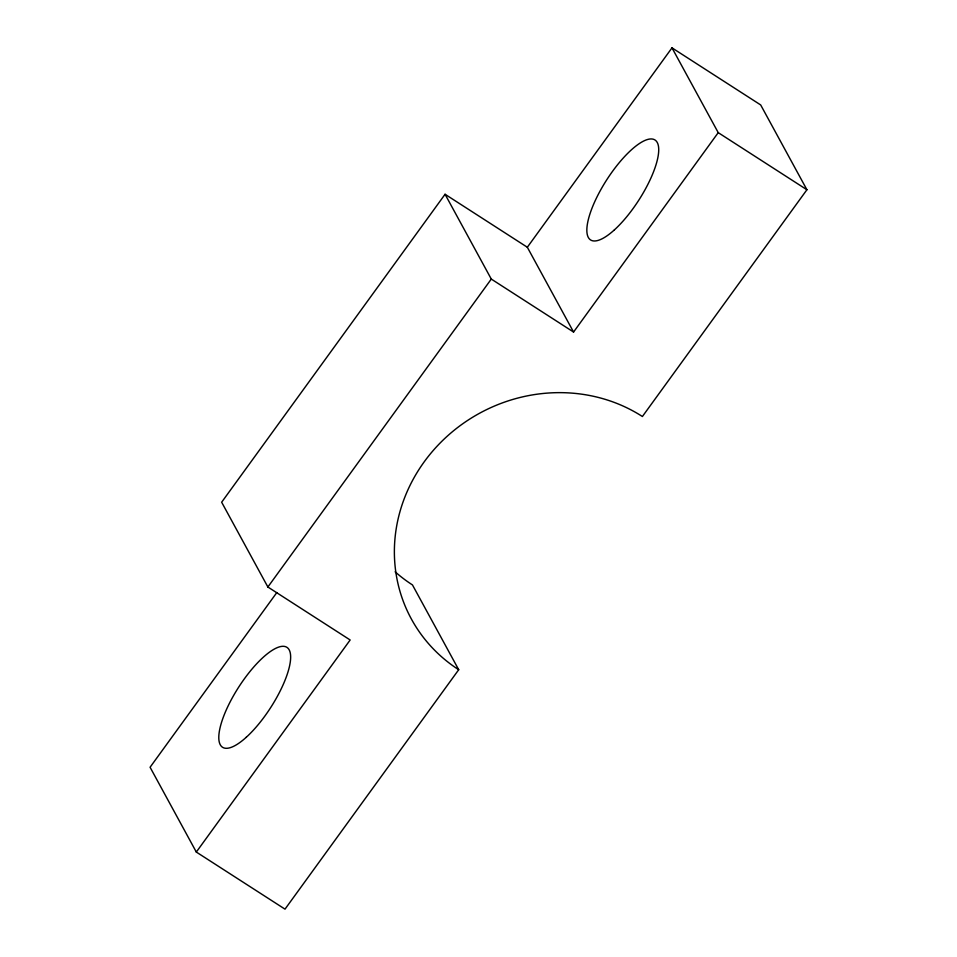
<?xml version="1.0" encoding="UTF-8"?>
<svg xmlns="http://www.w3.org/2000/svg" width="957" height="957" viewBox="0 0 957 957"><rect width="100%" height="100%" fill="white"/><g stroke="black" fill="none" stroke-linecap="round" stroke-linejoin="round"><path stroke-width="1.44" d="M527.331 247.253L445.065 194.271L221.653 502.222L267.876 587.012L350.154 639.982L196.317 852.053L285.007 909.15L458.702 669.721A158.527 148 -28.6 0 1 424.238 461.788A158.527 148 -28.6 0 1 642.398 416.51L806.918 189.749L760.683 104.947L671.993 47.85L527.331 247.253L573.566 332.043L718.228 132.64L671.993 47.85M267.876 587.012L491.288 279.073L445.065 194.271M276.824 592.55L150.082 767.251L196.317 852.053M718.228 132.64L806.918 189.749M491.288 279.073L573.566 332.043M458.702 669.721L412.467 584.93A158.527 148 -28.6 0 1 395.121 571.796M246.32 737.225A59.442 18.984 -57.2 0 0 289.158 649.815A59.442 18.984 -57.2 0 0 228.663 704.831A59.442 18.984 -57.2 0 0 246.32 737.225M614.394 229.883A59.442 18.984 -57.2 0 0 657.232 142.473A59.442 18.984 -57.2 0 0 596.725 197.489A59.442 18.984 -57.2 0 0 614.394 229.883"/></g></svg>
